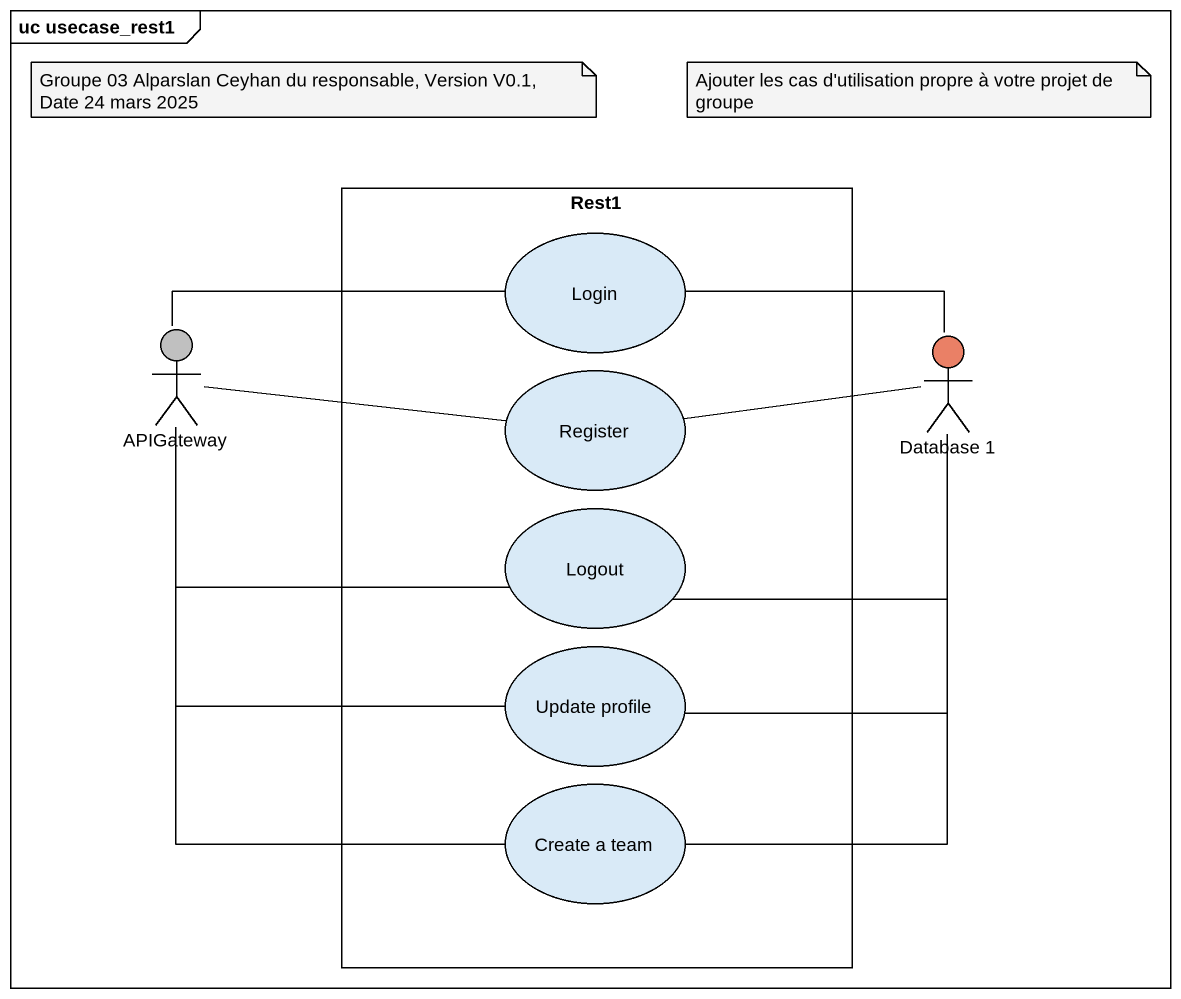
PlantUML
@startuml
mainframe uc usecase_rest1
rectangle Rest1 {
  usecase Login
  usecase Register
  usecase Logout
  usecase "Update profile" as Update_profile
  usecase "Create a team" as Create_a_team
}
actor APIGateway #C0C0C0
actor "Database 1" as Database_1 #EA8066
Login -right- Database_1
APIGateway -right- Login
APIGateway -right- Register
APIGateway -right- Logout
APIGateway -- Update_profile
Register -right- Database_1
Logout -right- Database_1
Update_profile -up- Database_1
Create_a_team -up- APIGateway
Create_a_team -up- Database_1
note as N1
  Groupe 03 Alparslan Ceyhan du responsable, Version V0.1, Date 24 mars 2025
end note
note as N2
  Ajouter les cas d'utilisation propre à votre projet de groupe
end note
@enduml
